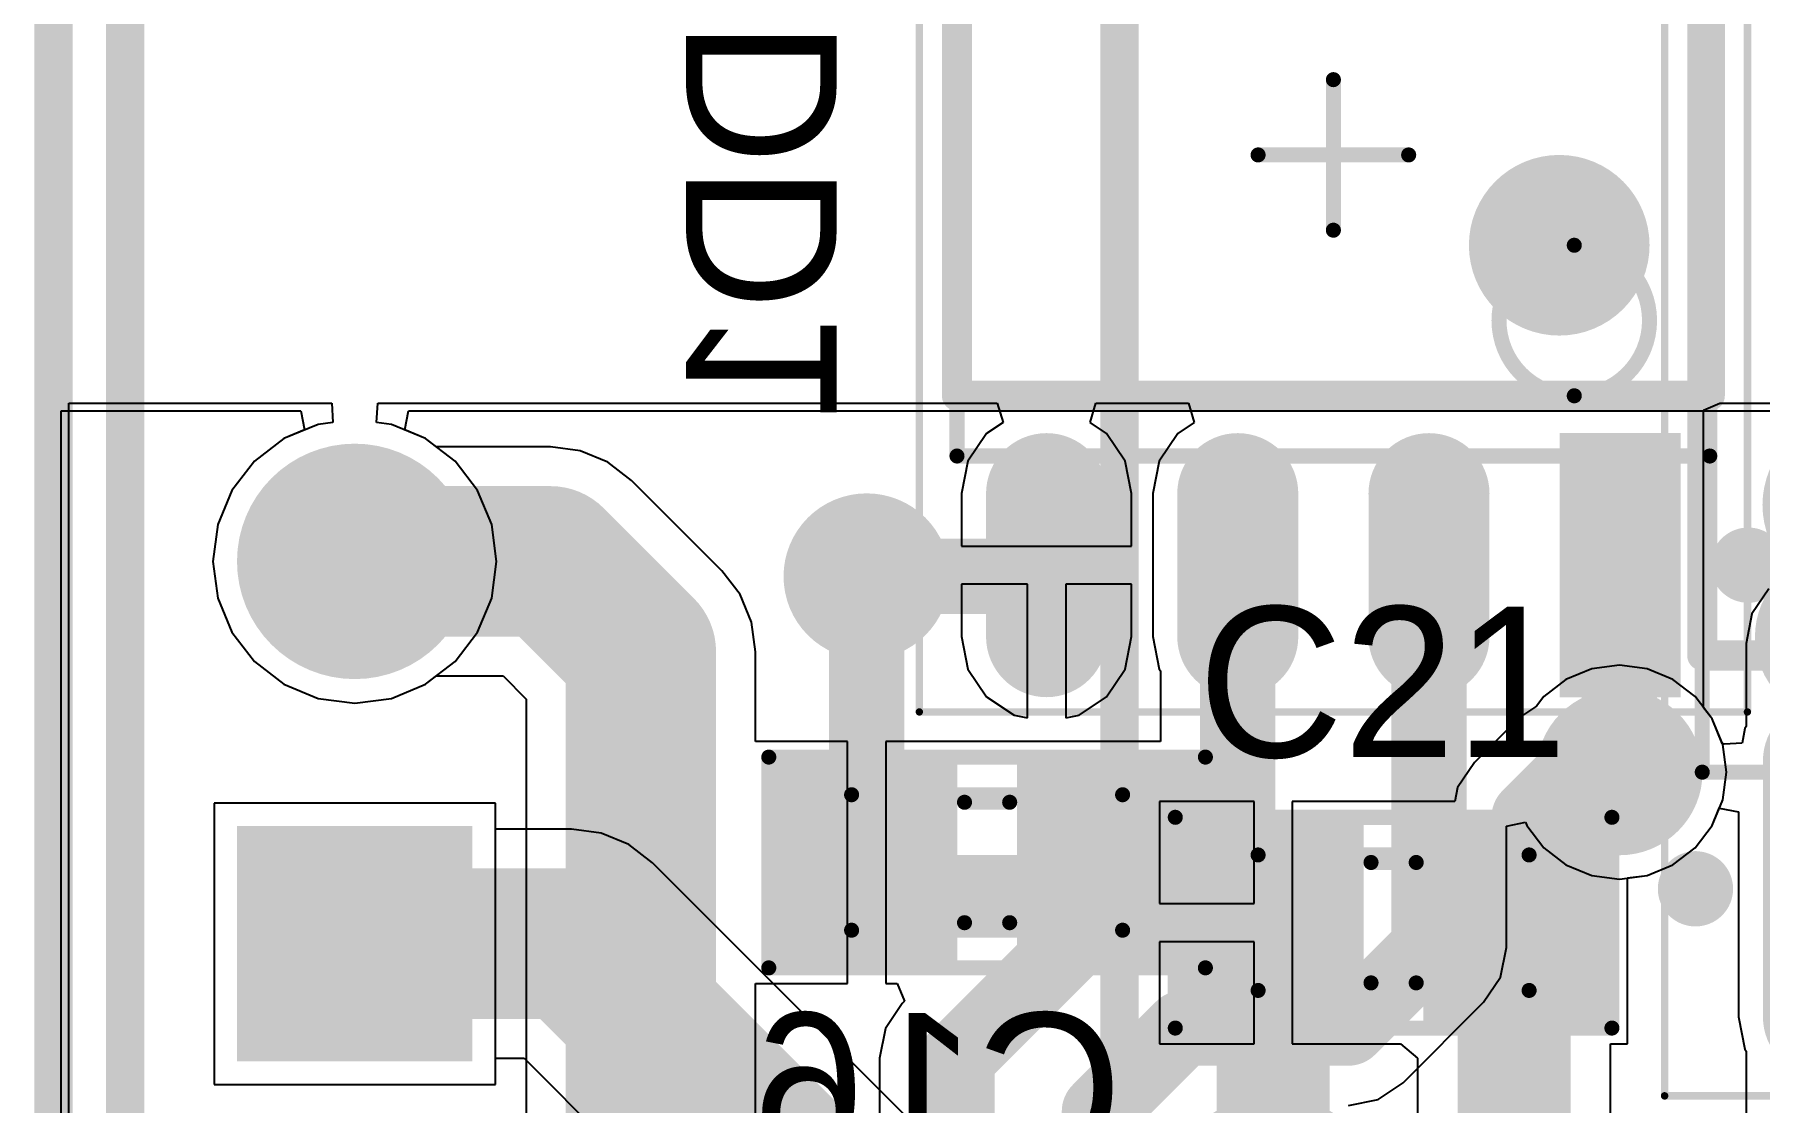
# Model space of a CAD drawing. Header units: millimetres. Extents: x 29.9 to 75.1, y 29.9 to 100.1.
# Drawn here: x 29.87 to 41.33, y 45.41 to 52.5 of the extents above; entities that cross this region are included whole.
import ezdxf

# ---------------------------------------------------------------- set-up
doc = ezdxf.new("R2010")
doc.units = ezdxf.units.MM
for name, color, linetype in [('BottomLayer', 5, 'Continuous'), ('BottomOverlay', 54, 'Continuous'), ('BottomPaste', 16, 'Continuous'), ('BottomSolder', 6, 'Continuous'), ('Mechanical1', 6, 'Continuous'), ('Mechanical13', 56, 'Continuous'), ('Mechanical15', 56, 'Continuous'), ('MultiLayer', 9, 'Continuous'), ('PadHoleLayer', 156, 'Continuous'), ('TopLayer', 1, 'Continuous'), ('TopOverlay', 2, 'Continuous'), ('TopPaste', 8, 'Continuous'), ('TopSolder', 216, 'Continuous'), ('ViaHoleLayer', 16, 'Continuous')]:
    doc.layers.add(name, color=color, linetype=linetype)

# ---------------------------------------------------------------- blocks, each defined once
blk = doc.blocks.new('ADI_RW_16_N_1162')
at = {"layer": 'Mechanical13', "const_width": 0.1}
for points in [[(-3.8, 5.25), (-3.8, -5.25)], [(-3.8, 5.25), (3.8, 5.25)], [(3.8, 5.25), (3.8, -5.25)], [(-3.8, -5.25), (3.8, -5.25)]]:
    blk.add_lwpolyline(points, dxfattribs=at)
at = {"layer": 'Mechanical13'}
for points, const_width in [([(-3.825, 5.25, 1), (-3.775, 5.25, 1)], 0.05), ([(-3.825, 5.25, 1), (-3.775, 5.25, 1)], 0.05), ([(3.775, 5.25, 1), (3.825, 5.25, 1)], 0.05), ([(3.775, 5.25, 1), (3.825, 5.25, 1)], 0.05), ([(-2.4, 4.35, 1), (-3.4, 4.35, 1)], 0.1), ([(-3.425, 4.35, 1), (-3.375, 4.35, 1)], 0.05), ([(-2.425, 4.35, 1), (-2.375, 4.35, 1)], 0.05), ([(-3.825, -5.25, 1), (-3.775, -5.25, 1)], 0.05), ([(-3.825, -5.25, 1), (-3.775, -5.25, 1)], 0.05), ([(3.775, -5.25, 1), (3.825, -5.25, 1)], 0.05), ([(3.775, -5.25, 1), (3.825, -5.25, 1)], 0.05)]:
    blk.add_lwpolyline(points, format="xyb", close=True, dxfattribs=dict(at, const_width=const_width))
at = {"layer": 'Mechanical15'}
for points, const_width in [([(-5.95, 5.5), (-5.95, -5.5)], 0.05), ([(-5.95, 5.5), (5.95, 5.5)], 0.05), ([(5.95, 5.5), (5.95, -5.5)], 0.05), ([(0, 0.5), (0, -0.5)], 0.1), ([(-0.5, 0), (0.5, 0)], 0.1), ([(-5.95, -5.5), (5.95, -5.5)], 0.05)]:
    blk.add_lwpolyline(points, dxfattribs=dict(at, const_width=const_width))
for points, const_width in [([(-5.963, 5.5, 1), (-5.938, 5.5, 1)], 0.025), ([(-5.963, 5.5, 1), (-5.938, 5.5, 1)], 0.025), ([(5.938, 5.5, 1), (5.963, 5.5, 1)], 0.025), ([(5.938, 5.5, 1), (5.963, 5.5, 1)], 0.025), ([(-0.025, 0.5, 1), (0.025, 0.5, 1)], 0.05), ([(-0.525, 0, 1), (-0.475, 0, 1)], 0.05), ([(0.475, 0, 1), (0.525, 0, 1)], 0.05), ([(-0.025, -0.5, 1), (0.025, -0.5, 1)], 0.05), ([(-5.963, -5.5, 1), (-5.938, -5.5, 1)], 0.025), ([(-5.963, -5.5, 1), (-5.938, -5.5, 1)], 0.025), ([(5.938, -5.5, 1), (5.963, -5.5, 1)], 0.025), ([(5.938, -5.5, 1), (5.963, -5.5, 1)], 0.025)]:
    blk.add_lwpolyline(points, format="xyb", close=True, dxfattribs=dict(at, const_width=const_width))
at = {"layer": 'TopLayer', "const_width": 0.6}
for points in [[(-5.425, 4.445), (-3.725, 4.445)], [(3.725, 4.445), (5.425, 4.445)], [(-5.425, 3.175), (-3.725, 3.175)], [(3.725, 3.175), (5.425, 3.175)], [(-5.425, 1.905), (-3.725, 1.905)], [(3.725, 1.905), (5.425, 1.905)], [(-5.425, 0.635), (-3.725, 0.635)], [(3.725, 0.635), (5.425, 0.635)], [(-5.425, -0.635), (-3.725, -0.635)], [(3.725, -0.635), (5.425, -0.635)], [(-5.425, -1.905), (-3.725, -1.905)], [(3.725, -1.905), (5.425, -1.905)], [(-5.425, -3.175), (-3.725, -3.175)], [(3.725, -3.175), (5.425, -3.175)], [(-5.425, -4.445), (-3.725, -4.445)], [(3.725, -4.445), (5.425, -4.445)]]:
    blk.add_lwpolyline(points, dxfattribs=at)
at = {"layer": 'TopLayer', "const_width": 0.3}
for points in [[(-5.575, 4.445, 1), (-5.275, 4.445, 1)], [(-3.875, 4.445, 1), (-3.575, 4.445, 1)], [(3.575, 4.445, 1), (3.875, 4.445, 1)], [(5.275, 4.445, 1), (5.575, 4.445, 1)], [(-5.575, 3.175, 1), (-5.275, 3.175, 1)], [(-3.875, 3.175, 1), (-3.575, 3.175, 1)], [(3.575, 3.175, 1), (3.875, 3.175, 1)], [(5.275, 3.175, 1), (5.575, 3.175, 1)], [(-5.575, 1.905, 1), (-5.275, 1.905, 1)], [(-3.875, 1.905, 1), (-3.575, 1.905, 1)], [(3.575, 1.905, 1), (3.875, 1.905, 1)], [(5.275, 1.905, 1), (5.575, 1.905, 1)], [(-5.575, 0.635, 1), (-5.275, 0.635, 1)], [(-3.875, 0.635, 1), (-3.575, 0.635, 1)], [(3.575, 0.635, 1), (3.875, 0.635, 1)], [(5.275, 0.635, 1), (5.575, 0.635, 1)], [(-5.575, -0.635, 1), (-5.275, -0.635, 1)], [(-3.875, -0.635, 1), (-3.575, -0.635, 1)], [(3.575, -0.635, 1), (3.875, -0.635, 1)], [(5.275, -0.635, 1), (5.575, -0.635, 1)], [(-5.575, -1.905, 1), (-5.275, -1.905, 1)], [(-3.875, -1.905, 1), (-3.575, -1.905, 1)], [(3.575, -1.905, 1), (3.875, -1.905, 1)], [(5.275, -1.905, 1), (5.575, -1.905, 1)], [(-5.575, -3.175, 1), (-5.275, -3.175, 1)], [(-3.875, -3.175, 1), (-3.575, -3.175, 1)], [(3.575, -3.175, 1), (3.875, -3.175, 1)], [(5.275, -3.175, 1), (5.575, -3.175, 1)], [(-5.575, -4.445, 1), (-5.275, -4.445, 1)], [(-3.875, -4.445, 1), (-3.575, -4.445, 1)], [(3.575, -4.445, 1), (3.875, -4.445, 1)], [(5.275, -4.445, 1), (5.575, -4.445, 1)]]:
    blk.add_lwpolyline(points, format="xyb", close=True, dxfattribs=at)
at = {"layer": 'TopOverlay'}
for points, const_width in [([(-4.45, 5.295, 1), (-4.7, 5.295, 1)], 0.25), ([(-4.762, 5.295, 1), (-4.638, 5.295, 1)], 0.125), ([(-4.512, 5.295, 1), (-4.387, 5.295, 1)], 0.125), ([(-3.075, 5.25, 1), (-2.975, 5.25, 1)], 0.1), ([(-3.075, 5.25, 1), (-2.975, 5.25, 1)], 0.1), ([(2.975, 5.25, 1), (3.075, 5.25, 1)], 0.1), ([(2.975, 5.25, 1), (3.075, 5.25, 1)], 0.1), ([(-1.725, 4.25, 1), (-2.325, 4.25, 1)], 0.6), ([(-2.475, 4.25, 1), (-2.175, 4.25, 1)], 0.3), ([(-1.875, 4.25, 1), (-1.575, 4.25, 1)], 0.3), ([(-3.075, -5.25, 1), (-2.975, -5.25, 1)], 0.1), ([(-3.075, -5.25, 1), (-2.975, -5.25, 1)], 0.1), ([(2.975, -5.25, 1), (3.075, -5.25, 1)], 0.1), ([(2.975, -5.25, 1), (3.075, -5.25, 1)], 0.1)]:
    blk.add_lwpolyline(points, format="xyb", close=True, dxfattribs=dict(at, const_width=const_width))
at = {"layer": 'TopOverlay', "const_width": 0.2}
for points in [[(-3.025, 5.25), (-3.025, -5.25)], [(-3.025, 5.25), (3.025, 5.25)], [(3.025, 5.25), (3.025, -5.25)], [(-3.025, -5.25), (3.025, -5.25)]]:
    blk.add_lwpolyline(points, dxfattribs=at)
at = {"layer": 'TopPaste', "const_width": 0.6}
for points in [[(-5.425, 4.445), (-3.725, 4.445)], [(3.725, 4.445), (5.425, 4.445)], [(-5.425, 3.175), (-3.725, 3.175)], [(3.725, 3.175), (5.425, 3.175)], [(-5.425, 1.905), (-3.725, 1.905)], [(3.725, 1.905), (5.425, 1.905)], [(-5.425, 0.635), (-3.725, 0.635)], [(3.725, 0.635), (5.425, 0.635)], [(-5.425, -0.635), (-3.725, -0.635)], [(3.725, -0.635), (5.425, -0.635)], [(-5.425, -1.905), (-3.725, -1.905)], [(3.725, -1.905), (5.425, -1.905)], [(-5.425, -3.175), (-3.725, -3.175)], [(3.725, -3.175), (5.425, -3.175)], [(-5.425, -4.445), (-3.725, -4.445)], [(3.725, -4.445), (5.425, -4.445)]]:
    blk.add_lwpolyline(points, dxfattribs=at)
at = {"layer": 'TopPaste', "const_width": 0.3}
for points in [[(-5.575, 4.445, 1), (-5.275, 4.445, 1)], [(-3.875, 4.445, 1), (-3.575, 4.445, 1)], [(3.575, 4.445, 1), (3.875, 4.445, 1)], [(5.275, 4.445, 1), (5.575, 4.445, 1)], [(-5.575, 3.175, 1), (-5.275, 3.175, 1)], [(-3.875, 3.175, 1), (-3.575, 3.175, 1)], [(3.575, 3.175, 1), (3.875, 3.175, 1)], [(5.275, 3.175, 1), (5.575, 3.175, 1)], [(-5.575, 1.905, 1), (-5.275, 1.905, 1)], [(-3.875, 1.905, 1), (-3.575, 1.905, 1)], [(3.575, 1.905, 1), (3.875, 1.905, 1)], [(5.275, 1.905, 1), (5.575, 1.905, 1)], [(-5.575, 0.635, 1), (-5.275, 0.635, 1)], [(-3.875, 0.635, 1), (-3.575, 0.635, 1)], [(3.575, 0.635, 1), (3.875, 0.635, 1)], [(5.275, 0.635, 1), (5.575, 0.635, 1)], [(-5.575, -0.635, 1), (-5.275, -0.635, 1)], [(-3.875, -0.635, 1), (-3.575, -0.635, 1)], [(3.575, -0.635, 1), (3.875, -0.635, 1)], [(5.275, -0.635, 1), (5.575, -0.635, 1)], [(-5.575, -1.905, 1), (-5.275, -1.905, 1)], [(-3.875, -1.905, 1), (-3.575, -1.905, 1)], [(3.575, -1.905, 1), (3.875, -1.905, 1)], [(5.275, -1.905, 1), (5.575, -1.905, 1)], [(-5.575, -3.175, 1), (-5.275, -3.175, 1)], [(-3.875, -3.175, 1), (-3.575, -3.175, 1)], [(3.575, -3.175, 1), (3.875, -3.175, 1)], [(5.275, -3.175, 1), (5.575, -3.175, 1)], [(-5.575, -4.445, 1), (-5.275, -4.445, 1)], [(-3.875, -4.445, 1), (-3.575, -4.445, 1)], [(3.575, -4.445, 1), (3.875, -4.445, 1)], [(5.275, -4.445, 1), (5.575, -4.445, 1)]]:
    blk.add_lwpolyline(points, format="xyb", close=True, dxfattribs=at)
at = {"layer": 'TopSolder', "const_width": 0.803}
for points in [[(-5.425, 4.445), (-3.725, 4.445)], [(3.725, 4.445), (5.425, 4.445)], [(-5.425, 3.175), (-3.725, 3.175)], [(3.725, 3.175), (5.425, 3.175)], [(-5.425, 1.905), (-3.725, 1.905)], [(3.725, 1.905), (5.425, 1.905)], [(-5.425, 0.635), (-3.725, 0.635)], [(3.725, 0.635), (5.425, 0.635)], [(-5.425, -0.635), (-3.725, -0.635)], [(3.725, -0.635), (5.425, -0.635)], [(-5.425, -1.905), (-3.725, -1.905)], [(3.725, -1.905), (5.425, -1.905)], [(-5.425, -3.175), (-3.725, -3.175)], [(3.725, -3.175), (5.425, -3.175)], [(-5.425, -4.445), (-3.725, -4.445)], [(3.725, -4.445), (5.425, -4.445)]]:
    blk.add_lwpolyline(points, dxfattribs=at)
at = {"layer": 'TopSolder', "const_width": 0.402}
for points in [[(-5.626, 4.445, 1), (-5.224, 4.445, 1)], [(-3.926, 4.445, 1), (-3.524, 4.445, 1)], [(3.524, 4.445, 1), (3.926, 4.445, 1)], [(5.224, 4.445, 1), (5.626, 4.445, 1)], [(-5.626, 3.175, 1), (-5.224, 3.175, 1)], [(-3.926, 3.175, 1), (-3.524, 3.175, 1)], [(3.524, 3.175, 1), (3.926, 3.175, 1)], [(5.224, 3.175, 1), (5.626, 3.175, 1)], [(-5.626, 1.905, 1), (-5.224, 1.905, 1)], [(-3.926, 1.905, 1), (-3.524, 1.905, 1)], [(3.524, 1.905, 1), (3.926, 1.905, 1)], [(5.224, 1.905, 1), (5.626, 1.905, 1)], [(-5.626, 0.635, 1), (-5.224, 0.635, 1)], [(-3.926, 0.635, 1), (-3.524, 0.635, 1)], [(3.524, 0.635, 1), (3.926, 0.635, 1)], [(5.224, 0.635, 1), (5.626, 0.635, 1)], [(-5.626, -0.635, 1), (-5.224, -0.635, 1)], [(-3.926, -0.635, 1), (-3.524, -0.635, 1)], [(3.524, -0.635, 1), (3.926, -0.635, 1)], [(5.224, -0.635, 1), (5.626, -0.635, 1)], [(-5.626, -1.905, 1), (-5.224, -1.905, 1)], [(-3.926, -1.905, 1), (-3.524, -1.905, 1)], [(3.524, -1.905, 1), (3.926, -1.905, 1)], [(5.224, -1.905, 1), (5.626, -1.905, 1)], [(-5.626, -3.175, 1), (-5.224, -3.175, 1)], [(-3.926, -3.175, 1), (-3.524, -3.175, 1)], [(3.524, -3.175, 1), (3.926, -3.175, 1)], [(5.224, -3.175, 1), (5.626, -3.175, 1)], [(-5.626, -4.445, 1), (-5.224, -4.445, 1)], [(-3.926, -4.445, 1), (-3.524, -4.445, 1)], [(3.524, -4.445, 1), (3.926, -4.445, 1)], [(5.224, -4.445, 1), (5.626, -4.445, 1)]]:
    blk.add_lwpolyline(points, format="xyb", close=True, dxfattribs=at)
blk = doc.blocks.new('SOIC_8_B_1163')
at = {"layer": 'BottomLayer', "const_width": 0.6}
for points in [[(-2.25, 1.905), (-3.2, 1.905)], [(3.2, 1.905), (2.25, 1.905)], [(-2.25, 0.635), (-3.2, 0.635)], [(3.2, 0.635), (2.25, 0.635)], [(-2.25, -0.635), (-3.2, -0.635)], [(3.2, -0.635), (2.25, -0.635)], [(3.2, -1.905), (2.25, -1.905)]]:
    blk.add_lwpolyline(points, dxfattribs=at)
at = {"layer": 'BottomLayer', "const_width": 0.3}
for points in [[(-3.35, 1.905, 1), (-3.05, 1.905, 1)], [(-2.4, 1.905, 1), (-2.1, 1.905, 1)], [(2.1, 1.905, 1), (2.4, 1.905, 1)], [(3.05, 1.905, 1), (3.35, 1.905, 1)], [(-3.35, 0.635, 1), (-3.05, 0.635, 1)], [(-2.4, 0.635, 1), (-2.1, 0.635, 1)], [(2.1, 0.635, 1), (2.4, 0.635, 1)], [(3.05, 0.635, 1), (3.35, 0.635, 1)], [(-3.35, -0.635, 1), (-3.05, -0.635, 1)], [(-2.4, -0.635, 1), (-2.1, -0.635, 1)], [(2.1, -0.635, 1), (2.4, -0.635, 1)], [(3.05, -0.635, 1), (3.35, -0.635, 1)], [(2.1, -1.905, 1), (2.4, -1.905, 1)], [(3.05, -1.905, 1), (3.35, -1.905, 1)]]:
    blk.add_lwpolyline(points, format="xyb", close=True, dxfattribs=at)
at = {"layer": 'BottomLayer'}
blk.add_solid([(-3.5, -1.605), (-3.5, -2.205), (-1.95, -1.605), (-1.95, -2.205)], dxfattribs=at)
at = {"layer": 'BottomOverlay', "const_width": 0.2}
for points in [[(-1.6, 2.5), (-1.6, -2.5)], [(-1.6, 2.5), (1.6, 2.5)], [(1.6, 2.5), (1.6, -2.5)], [(-1.6, -2.5), (1.6, -2.5)]]:
    blk.add_lwpolyline(points, dxfattribs=at)
at = {"layer": 'BottomOverlay'}
for points, const_width in [([(-1.65, 2.5, 1), (-1.55, 2.5, 1)], 0.1), ([(-1.65, 2.5, 1), (-1.55, 2.5, 1)], 0.1), ([(1.55, 2.5, 1), (1.65, 2.5, 1)], 0.1), ([(1.55, 2.5, 1), (1.65, 2.5, 1)], 0.1), ([(-0.3, -1.5, 1), (-0.9, -1.5, 1)], 0.6), ([(-1.05, -1.5, 1), (-0.75, -1.5, 1)], 0.3), ([(-0.45, -1.5, 1), (-0.15, -1.5, 1)], 0.3), ([(-1.65, -2.5, 1), (-1.55, -2.5, 1)], 0.1), ([(-1.65, -2.5, 1), (-1.55, -2.5, 1)], 0.1), ([(1.55, -2.5, 1), (1.65, -2.5, 1)], 0.1), ([(1.55, -2.5, 1), (1.65, -2.5, 1)], 0.1), ([(-2.6, -2.755, 1), (-2.85, -2.755, 1)], 0.25), ([(-2.913, -2.755, 1), (-2.788, -2.755, 1)], 0.125), ([(-2.662, -2.755, 1), (-2.538, -2.755, 1)], 0.125)]:
    blk.add_lwpolyline(points, format="xyb", close=True, dxfattribs=dict(at, const_width=const_width))
at = {"layer": 'BottomPaste', "const_width": 0.6}
for points in [[(-2.25, 1.905), (-3.2, 1.905)], [(3.2, 1.905), (2.25, 1.905)], [(-2.25, 0.635), (-3.2, 0.635)], [(3.2, 0.635), (2.25, 0.635)], [(-2.25, -0.635), (-3.2, -0.635)], [(3.2, -0.635), (2.25, -0.635)], [(3.2, -1.905), (2.25, -1.905)]]:
    blk.add_lwpolyline(points, dxfattribs=at)
at = {"layer": 'BottomPaste', "const_width": 0.3}
for points in [[(-3.35, 1.905, 1), (-3.05, 1.905, 1)], [(-2.4, 1.905, 1), (-2.1, 1.905, 1)], [(2.1, 1.905, 1), (2.4, 1.905, 1)], [(3.05, 1.905, 1), (3.35, 1.905, 1)], [(-3.35, 0.635, 1), (-3.05, 0.635, 1)], [(-2.4, 0.635, 1), (-2.1, 0.635, 1)], [(2.1, 0.635, 1), (2.4, 0.635, 1)], [(3.05, 0.635, 1), (3.35, 0.635, 1)], [(-3.35, -0.635, 1), (-3.05, -0.635, 1)], [(-2.4, -0.635, 1), (-2.1, -0.635, 1)], [(2.1, -0.635, 1), (2.4, -0.635, 1)], [(3.05, -0.635, 1), (3.35, -0.635, 1)], [(2.1, -1.905, 1), (2.4, -1.905, 1)], [(3.05, -1.905, 1), (3.35, -1.905, 1)]]:
    blk.add_lwpolyline(points, format="xyb", close=True, dxfattribs=at)
at = {"layer": 'BottomPaste'}
blk.add_solid([(-3.5, -1.605), (-3.5, -2.205), (-1.95, -1.605), (-1.95, -2.205)], dxfattribs=at)
at = {"layer": 'BottomSolder', "const_width": 0.803}
for points in [[(-2.25, 1.905), (-3.2, 1.905)], [(3.2, 1.905), (2.25, 1.905)], [(-2.25, 0.635), (-3.2, 0.635)], [(3.2, 0.635), (2.25, 0.635)], [(-2.25, -0.635), (-3.2, -0.635)], [(3.2, -0.635), (2.25, -0.635)], [(3.2, -1.905), (2.25, -1.905)]]:
    blk.add_lwpolyline(points, dxfattribs=at)
at = {"layer": 'BottomSolder', "const_width": 0.402}
for points in [[(-3.401, 1.905, 1), (-2.999, 1.905, 1)], [(-2.451, 1.905, 1), (-2.049, 1.905, 1)], [(2.049, 1.905, 1), (2.451, 1.905, 1)], [(2.999, 1.905, 1), (3.401, 1.905, 1)], [(-3.401, 0.635, 1), (-2.999, 0.635, 1)], [(-2.451, 0.635, 1), (-2.049, 0.635, 1)], [(2.049, 0.635, 1), (2.451, 0.635, 1)], [(2.999, 0.635, 1), (3.401, 0.635, 1)], [(-3.401, -0.635, 1), (-2.999, -0.635, 1)], [(-2.451, -0.635, 1), (-2.049, -0.635, 1)], [(2.049, -0.635, 1), (2.451, -0.635, 1)], [(2.999, -0.635, 1), (3.401, -0.635, 1)], [(2.049, -1.905, 1), (2.451, -1.905, 1)], [(2.999, -1.905, 1), (3.401, -1.905, 1)]]:
    blk.add_lwpolyline(points, format="xyb", close=True, dxfattribs=at)
at = {"layer": 'BottomSolder'}
blk.add_solid([(-3.602, -1.503), (-3.602, -2.307), (-1.848, -1.503), (-1.848, -2.307)], dxfattribs=at)
at = {"layer": 'Mechanical13', "const_width": 0.1}
for points in [[(-2, 2.5), (-2, -2.5)], [(-2, 2.5), (2, 2.5)], [(2, 2.5), (2, -2.5)], [(-2, -2.5), (2, -2.5)]]:
    blk.add_lwpolyline(points, dxfattribs=at)
at = {"layer": 'Mechanical13'}
for points, const_width in [([(-2.025, 2.5, 1), (-1.975, 2.5, 1)], 0.05), ([(-2.025, 2.5, 1), (-1.975, 2.5, 1)], 0.05), ([(1.975, 2.5, 1), (2.025, 2.5, 1)], 0.05), ([(1.975, 2.5, 1), (2.025, 2.5, 1)], 0.05), ([(-0.6, -1.6, 1), (-1.6, -1.6, 1)], 0.1), ([(-1.625, -1.6, 1), (-1.575, -1.6, 1)], 0.05), ([(-0.625, -1.6, 1), (-0.575, -1.6, 1)], 0.05), ([(-2.025, -2.5, 1), (-1.975, -2.5, 1)], 0.05), ([(-2.025, -2.5, 1), (-1.975, -2.5, 1)], 0.05), ([(1.975, -2.5, 1), (2.025, -2.5, 1)], 0.05), ([(1.975, -2.5, 1), (2.025, -2.5, 1)], 0.05)]:
    blk.add_lwpolyline(points, format="xyb", close=True, dxfattribs=dict(at, const_width=const_width))
at = {"layer": 'Mechanical15'}
for points, const_width in [([(-3.7, 2.75), (-3.7, -2.75)], 0.05), ([(-3.7, 2.75), (3.7, 2.75)], 0.05), ([(3.7, 2.75), (3.7, -2.75)], 0.05), ([(0, 0.5), (0, -0.5)], 0.1), ([(-0.5, 0), (0.5, 0)], 0.1), ([(-3.7, -2.75), (3.7, -2.75)], 0.05)]:
    blk.add_lwpolyline(points, dxfattribs=dict(at, const_width=const_width))
for points, const_width in [([(-3.712, 2.75, 1), (-3.688, 2.75, 1)], 0.025), ([(-3.712, 2.75, 1), (-3.688, 2.75, 1)], 0.025), ([(3.688, 2.75, 1), (3.712, 2.75, 1)], 0.025), ([(3.688, 2.75, 1), (3.712, 2.75, 1)], 0.025), ([(-0.025, 0.5, 1), (0.025, 0.5, 1)], 0.05), ([(-0.525, 0, 1), (-0.475, 0, 1)], 0.05), ([(0.475, 0, 1), (0.525, 0, 1)], 0.05), ([(-0.025, -0.5, 1), (0.025, -0.5, 1)], 0.05), ([(-3.712, -2.75, 1), (-3.688, -2.75, 1)], 0.025), ([(-3.712, -2.75, 1), (-3.688, -2.75, 1)], 0.025), ([(3.688, -2.75, 1), (3.712, -2.75, 1)], 0.025), ([(3.688, -2.75, 1), (3.712, -2.75, 1)], 0.025)]:
    blk.add_lwpolyline(points, format="xyb", close=True, dxfattribs=dict(at, const_width=const_width))
blk = doc.blocks.new('SIP7_1165')
at = {"layer": 'BottomLayer', "const_width": 0.68}
blk.add_lwpolyline([(2.2, 0, 1), (2.88, 0, 1)], format="xyb", close=True, dxfattribs=at)
at = {"layer": 'BottomLayer'}
blk.add_solid([(-0.68, -0.68), (0.68, -0.68), (-0.68, 0.68), (0.68, 0.68)], dxfattribs=at)
at = {"layer": 'BottomSolder', "const_width": 0.782}
blk.add_lwpolyline([(2.149, 0, 1), (2.931, 0, 1)], format="xyb", close=True, dxfattribs=at)
at = {"layer": 'BottomSolder'}
blk.add_solid([(-0.782, -0.782), (0.782, -0.782), (-0.782, 0.782), (0.782, 0.782)], dxfattribs=at)
at = {"layer": 'MultiLayer', "const_width": 0.68}
blk.add_lwpolyline([(2.2, 0, 1), (2.88, 0, 1)], format="xyb", close=True, dxfattribs=at)
at = {"layer": 'MultiLayer'}
blk.add_solid([(-0.68, -0.68), (0.68, -0.68), (-0.68, 0.68), (0.68, 0.68)], dxfattribs=at)
at = {"layer": 'PadHoleLayer', "const_width": 0.4}
for points in [[(-0.2, 0, 1), (0.2, 0, 1)], [(2.34, 0, 1), (2.74, 0, 1)]]:
    blk.add_lwpolyline(points, format="xyb", close=True, dxfattribs=at)
at = {"layer": 'TopLayer', "const_width": 0.68}
blk.add_lwpolyline([(2.2, 0, 1), (2.88, 0, 1)], format="xyb", close=True, dxfattribs=at)
at = {"layer": 'TopLayer'}
blk.add_solid([(-0.68, -0.68), (0.68, -0.68), (-0.68, 0.68), (0.68, 0.68)], dxfattribs=at)
at = {"layer": 'TopOverlay', "const_width": 0.254}
for points in [[(-2.54, 1.524), (17.526, 1.524)], [(-2.54, -5.08), (16.002, -5.08)]]:
    blk.add_lwpolyline(points, dxfattribs=at)
at = {"layer": 'TopSolder', "const_width": 0.782}
blk.add_lwpolyline([(2.149, 0, 1), (2.931, 0, 1)], format="xyb", close=True, dxfattribs=at)
at = {"layer": 'TopSolder'}
blk.add_solid([(-0.782, -0.782), (0.782, -0.782), (-0.782, 0.782), (0.782, 0.782)], dxfattribs=at)
blk = doc.blocks.new('SMD_C_0603_1194')
at = {"layer": 'Mechanical13', "const_width": 0.1}
for points in [[(-0.9, 0.45), (0.9, 0.45)], [(-0.9, -0.45), (-0.9, 0.45)], [(0.9, -0.45), (0.9, 0.45)], [(-0.9, -0.45), (0.9, -0.45)]]:
    blk.add_lwpolyline(points, dxfattribs=at)
at = {"layer": 'Mechanical13', "const_width": 0.05}
for points in [[(-0.925, 0.45, 1), (-0.875, 0.45, 1)], [(-0.925, 0.45, 1), (-0.875, 0.45, 1)], [(0.875, 0.45, 1), (0.925, 0.45, 1)], [(0.875, 0.45, 1), (0.925, 0.45, 1)], [(-0.925, -0.45, 1), (-0.875, -0.45, 1)], [(-0.925, -0.45, 1), (-0.875, -0.45, 1)], [(0.875, -0.45, 1), (0.925, -0.45, 1)], [(0.875, -0.45, 1), (0.925, -0.45, 1)]]:
    blk.add_lwpolyline(points, format="xyb", close=True, dxfattribs=at)
at = {"layer": 'Mechanical15', "const_width": 0.05}
for points in [[(-1.475, 0.7), (1.45, 0.7)], [(-1.475, -0.7), (-1.475, 0.7)], [(1.45, -0.7), (1.45, 0.7)], [(-1.475, -0.7), (1.45, -0.7)]]:
    blk.add_lwpolyline(points, dxfattribs=at)
at = {"layer": 'Mechanical15', "const_width": 0.025}
for points in [[(-1.488, 0.7, 1), (-1.463, 0.7, 1)], [(-1.488, 0.7, 1), (-1.463, 0.7, 1)], [(1.438, 0.7, 1), (1.462, 0.7, 1)], [(1.438, 0.7, 1), (1.462, 0.7, 1)], [(-1.488, -0.7, 1), (-1.463, -0.7, 1)], [(-1.488, -0.7, 1), (-1.463, -0.7, 1)], [(1.438, -0.7, 1), (1.462, -0.7, 1)], [(1.438, -0.7, 1), (1.462, -0.7, 1)]]:
    blk.add_lwpolyline(points, format="xyb", close=True, dxfattribs=at)
at = {"layer": 'TopLayer'}
for points in [[(-0.3, -0.55), (-0.3, 0.55), (-1.3, -0.55), (-1.3, 0.55)], [(1.3, -0.55), (1.3, 0.55), (0.3, -0.55), (0.3, 0.55)]]:
    blk.add_solid(points, dxfattribs=at)
at = {"layer": 'TopOverlay', "const_width": 0.1}
for points in [[(-1.45, 0.7), (1.45, 0.7)], [(-1.45, -0.7), (-1.45, 0.7)], [(1.45, -0.7), (1.45, 0.7)], [(-0.15, 0.4), (0.15, 0.4)], [(-0.15, -0.4), (0.15, -0.4)], [(-1.45, -0.7), (1.45, -0.7)]]:
    blk.add_lwpolyline(points, dxfattribs=at)
at = {"layer": 'TopOverlay', "const_width": 0.05}
for points in [[(-1.475, 0.7, 1), (-1.425, 0.7, 1)], [(-1.475, 0.7, 1), (-1.425, 0.7, 1)], [(1.425, 0.7, 1), (1.475, 0.7, 1)], [(1.425, 0.7, 1), (1.475, 0.7, 1)], [(-0.175, 0.4, 1), (-0.125, 0.4, 1)], [(0.125, 0.4, 1), (0.175, 0.4, 1)], [(-0.175, -0.4, 1), (-0.125, -0.4, 1)], [(0.125, -0.4, 1), (0.175, -0.4, 1)], [(-1.475, -0.7, 1), (-1.425, -0.7, 1)], [(-1.475, -0.7, 1), (-1.425, -0.7, 1)], [(1.425, -0.7, 1), (1.475, -0.7, 1)], [(1.425, -0.7, 1), (1.475, -0.7, 1)]]:
    blk.add_lwpolyline(points, format="xyb", close=True, dxfattribs=at)
at = {"layer": 'TopPaste'}
for points in [[(-0.3, -0.55), (-0.3, 0.55), (-1.3, -0.55), (-1.3, 0.55)], [(1.3, -0.55), (1.3, 0.55), (0.3, -0.55), (0.3, 0.55)]]:
    blk.add_solid(points, dxfattribs=at)
at = {"layer": 'TopSolder'}
for points in [[(-0.198, -0.652), (-0.198, 0.652), (-1.402, -0.652), (-1.402, 0.652)], [(1.402, -0.652), (1.402, 0.652), (0.198, -0.652), (0.198, 0.652)]]:
    blk.add_solid(points, dxfattribs=at)
blk = doc.blocks.new('SMD_C_0603_B_1199')
at = {"layer": 'BottomLayer'}
for points in [[(-1.3, 0.55), (-1.3, -0.55), (-0.3, 0.55), (-0.3, -0.55)], [(0.3, 0.55), (0.3, -0.55), (1.3, 0.55), (1.3, -0.55)]]:
    blk.add_solid(points, dxfattribs=at)
at = {"layer": 'BottomOverlay', "const_width": 0.1}
for points in [[(-1.45, 0.7), (1.45, 0.7)], [(-1.45, -0.7), (-1.45, 0.7)], [(1.45, -0.7), (1.45, 0.7)], [(-0.15, 0.4), (0.15, 0.4)], [(-0.15, -0.4), (0.15, -0.4)], [(-1.45, -0.7), (1.45, -0.7)]]:
    blk.add_lwpolyline(points, dxfattribs=at)
at = {"layer": 'BottomOverlay', "const_width": 0.05}
for points in [[(-1.475, 0.7, 1), (-1.425, 0.7, 1)], [(-1.475, 0.7, 1), (-1.425, 0.7, 1)], [(1.425, 0.7, 1), (1.475, 0.7, 1)], [(1.425, 0.7, 1), (1.475, 0.7, 1)], [(-0.175, 0.4, 1), (-0.125, 0.4, 1)], [(0.125, 0.4, 1), (0.175, 0.4, 1)], [(-0.175, -0.4, 1), (-0.125, -0.4, 1)], [(0.125, -0.4, 1), (0.175, -0.4, 1)], [(-1.475, -0.7, 1), (-1.425, -0.7, 1)], [(-1.475, -0.7, 1), (-1.425, -0.7, 1)], [(1.425, -0.7, 1), (1.475, -0.7, 1)], [(1.425, -0.7, 1), (1.475, -0.7, 1)]]:
    blk.add_lwpolyline(points, format="xyb", close=True, dxfattribs=at)
at = {"layer": 'BottomPaste'}
for points in [[(-1.3, 0.55), (-1.3, -0.55), (-0.3, 0.55), (-0.3, -0.55)], [(0.3, 0.55), (0.3, -0.55), (1.3, 0.55), (1.3, -0.55)]]:
    blk.add_solid(points, dxfattribs=at)
at = {"layer": 'BottomSolder'}
for points in [[(-1.402, 0.652), (-1.402, -0.652), (-0.198, 0.652), (-0.198, -0.652)], [(0.198, 0.652), (0.198, -0.652), (1.402, 0.652), (1.402, -0.652)]]:
    blk.add_solid(points, dxfattribs=at)
at = {"layer": 'Mechanical13', "const_width": 0.1}
for points in [[(-0.9, 0.45), (0.9, 0.45)], [(-0.9, -0.45), (-0.9, 0.45)], [(0.9, -0.45), (0.9, 0.45)], [(-0.9, -0.45), (0.9, -0.45)]]:
    blk.add_lwpolyline(points, dxfattribs=at)
at = {"layer": 'Mechanical13', "const_width": 0.05}
for points in [[(-0.925, 0.45, 1), (-0.875, 0.45, 1)], [(-0.925, 0.45, 1), (-0.875, 0.45, 1)], [(0.875, 0.45, 1), (0.925, 0.45, 1)], [(0.875, 0.45, 1), (0.925, 0.45, 1)], [(-0.925, -0.45, 1), (-0.875, -0.45, 1)], [(-0.925, -0.45, 1), (-0.875, -0.45, 1)], [(0.875, -0.45, 1), (0.925, -0.45, 1)], [(0.875, -0.45, 1), (0.925, -0.45, 1)]]:
    blk.add_lwpolyline(points, format="xyb", close=True, dxfattribs=at)
at = {"layer": 'Mechanical15', "const_width": 0.05}
for points in [[(-1.475, 0.7), (1.45, 0.7)], [(-1.475, -0.7), (-1.475, 0.7)], [(1.45, -0.7), (1.45, 0.7)], [(-1.475, -0.7), (1.45, -0.7)]]:
    blk.add_lwpolyline(points, dxfattribs=at)
at = {"layer": 'Mechanical15', "const_width": 0.025}
for points in [[(-1.488, 0.7, 1), (-1.463, 0.7, 1)], [(-1.488, 0.7, 1), (-1.463, 0.7, 1)], [(1.438, 0.7, 1), (1.462, 0.7, 1)], [(1.438, 0.7, 1), (1.462, 0.7, 1)], [(-1.488, -0.7, 1), (-1.463, -0.7, 1)], [(-1.488, -0.7, 1), (-1.463, -0.7, 1)], [(1.438, -0.7, 1), (1.462, -0.7, 1)], [(1.438, -0.7, 1), (1.462, -0.7, 1)]]:
    blk.add_lwpolyline(points, format="xyb", close=True, dxfattribs=at)

msp = doc.modelspace()

# ---------------------------------------------------------------- linework, layer by layer
at = {"layer": 'BottomLayer'}
for p, q in [((30.1, 29.95), (30.1, 50.05)), ((30.1, 50.05), (31.847, 50.05)), ((31.847, 50.05), (31.855, 49.923)), ((32.145, 49.923), (32.153, 50.05)), ((32.153, 50.05), (36.267, 50.05)), ((36.267, 50.05), (36.306, 49.923)), ((36.884, 49.923), (36.923, 50.05)), ((36.923, 50.05), (37.537, 50.05)), ((37.537, 50.05), (37.576, 49.923)), ((40.959, 50.004), (41.067, 50.05)), ((40.959, 49.923), (40.959, 50.004)), ((41.067, 50.05), (57.4, 50.05)), ((31.756, 49.91), (31.529, 49.816)), ((31.855, 49.923), (31.756, 49.91)), ((32.244, 49.91), (32.145, 49.923)), ((32.471, 49.816), (32.244, 49.91)), ((36.196, 49.849), (36.073, 49.666)), ((36.306, 49.923), (36.196, 49.849)), ((36.994, 49.849), (36.884, 49.923)), ((37.117, 49.666), (36.994, 49.849)), ((37.466, 49.849), (37.343, 49.666)), ((37.576, 49.923), (37.466, 49.849)), ((40.959, 48.028), (40.959, 49.923)), ((31.529, 49.816), (31.334, 49.666)), ((32.543, 49.761), (32.471, 49.816)), ((33.3, 49.761), (32.543, 49.761)), ((33.497, 49.735), (33.3, 49.761)), ((33.68, 49.659), (33.497, 49.735)), ((31.334, 49.666), (31.184, 49.471)), ((33.838, 49.538), (33.68, 49.659)), ((36.073, 49.666), (36.03, 49.45)), ((37.16, 49.45), (37.117, 49.666)), ((37.343, 49.666), (37.3, 49.45)), ((34.438, 48.938), (33.838, 49.538)), ((31.184, 49.471), (31.09, 49.244)), ((36.03, 49.45), (36.03, 49.102)), ((37.16, 49.102), (37.16, 49.45)), ((37.3, 49.45), (37.3, 48.5)), ((31.09, 49.244), (31.058, 49)), ((36.03, 49.102), (37.16, 49.102)), ((31.058, 49), (31.09, 48.756)), ((34.559, 48.78), (34.438, 48.938)), ((36.468, 48.848), (36.03, 48.848)), ((36.03, 48.848), (36.03, 48.5)), ((36.468, 47.96), (36.468, 48.848)), ((37.16, 48.848), (36.722, 48.848)), ((36.722, 48.848), (36.722, 47.96)), ((37.16, 48.5), (37.16, 48.848)), ((31.09, 48.756), (31.184, 48.529)), ((34.635, 48.597), (34.559, 48.78)), ((34.661, 48.4), (34.635, 48.597)), ((31.184, 48.529), (31.334, 48.334)), ((36.03, 48.5), (36.073, 48.284)), ((37.117, 48.284), (37.16, 48.5)), ((37.3, 48.5), (37.343, 48.284)), ((34.661, 47.804), (34.661, 48.4)), ((31.334, 48.334), (31.529, 48.184)), ((32.471, 48.184), (32.543, 48.239)), ((32.543, 48.239), (32.985, 48.239)), ((32.985, 48.239), (33.139, 48.085)), ((36.073, 48.284), (36.196, 48.101)), ((36.994, 48.101), (37.117, 48.284)), ((37.343, 48.284), (37.351, 48.272)), ((37.351, 48.272), (37.351, 47.804)), ((31.529, 48.184), (31.756, 48.09)), ((32.244, 48.09), (32.471, 48.184)), ((31.756, 48.09), (32, 48.058)), ((32, 48.058), (32.244, 48.09)), ((33.139, 48.085), (33.139, 45.015)), ((36.196, 48.101), (36.379, 47.978)), ((36.811, 47.978), (36.994, 48.101)), ((41.015, 47.955), (40.959, 48.028)), ((36.379, 47.978), (36.468, 47.96)), ((36.722, 47.96), (36.811, 47.978)), ((41.086, 47.784), (41.015, 47.955)), ((35.273, 47.804), (34.661, 47.804)), ((35.273, 47), (35.273, 47.804)), ((36.154, 47.804), (35.527, 47.804)), ((35.527, 47.804), (35.527, 47)), ((36.246, 47.804), (36.154, 47.804)), ((36.154, 47.804), (36.154, 47.804)), ((36.281, 47.804), (36.246, 47.804)), ((36.246, 47.804), (36.246, 47.804)), ((37.351, 47.804), (36.281, 47.804)), ((41.11, 47.6), (41.086, 47.784)), ((41.086, 47.416), (41.11, 47.6)), ((32.934, 47.394), (31.066, 47.394)), ((31.066, 47.394), (31.066, 45.526)), ((32.934, 45.526), (32.934, 47.394)), ((41.015, 47.245), (41.086, 47.416)), ((39.649, 47.242), (39.776, 47.267)), ((39.649, 46.435), (39.649, 47.242)), ((39.776, 47.267), (39.785, 47.245)), ((39.785, 47.245), (39.898, 47.098)), ((40.902, 47.098), (41.015, 47.245)), ((39.898, 47.098), (40.045, 46.985)), ((40.755, 46.985), (40.902, 47.098)), ((35.273, 46.196), (35.273, 47)), ((35.527, 47), (35.527, 46.196)), ((40.045, 46.985), (40.216, 46.914)), ((40.584, 46.914), (40.755, 46.985)), ((40.216, 46.914), (40.4, 46.89)), ((40.4, 46.89), (40.584, 46.914)), ((39.61, 46.238), (39.649, 46.435)), ((34.661, 44.7), (34.661, 46.196)), ((34.661, 46.196), (35.273, 46.196)), ((35.527, 46.196), (35.603, 46.196)), ((35.603, 46.196), (35.652, 46.079)), ((39.498, 46.072), (39.61, 46.238)), ((35.637, 46.063), (35.525, 45.897)), ((35.652, 46.079), (35.637, 46.063)), ((38.963, 45.537), (39.498, 46.072)), ((35.525, 45.897), (35.486, 45.7)), ((35.486, 45.7), (35.486, 42.1)), ((31.066, 45.526), (32.934, 45.526)), ((38.797, 45.425), (38.963, 45.537)), ((38.6, 45.386), (38.797, 45.425))]:
    msp.add_line(p, q, dxfattribs=at)
for points, const_width in [([(32, 49), (33.3, 49)], 1), ([(33.3, 49), (33.9, 48.4)], 1), ([(36.53, 48.9), (36.6, 48.97)], 0.5), ([(36.595, 48.975), (36.6, 48.97)], 0.5), ([(37.865, 47), (37.865, 48.975)], 0.5), ([(39.135, 46.435), (39.135, 48.975)], 0.5), ([(40.4, 48.97), (40.405, 48.975)], 0.5), ([(40.4, 47.6), (40.4, 48.97)], 0.5), ([(35.4, 48.9), (36.53, 48.9)], 0.5), ([(35.4, 47), (35.4, 48.9)], 0.5), ([(35.4, 48.9), (35.4, 48.9)], 0.5), ([(33.9, 44.7), (33.9, 48.4)], 1), ([(37, 46.7), (37, 47)], 0.5), ([(37, 47), (37.865, 47)], 0.5), ([(36, 45.7), (37, 46.7)], 0.5), ([(38.6, 45.9), (39.135, 46.435)], 0.5), ([(36.946, 45.346), (37.5, 45.9)], 0.5), ([(37.5, 45.9), (38.6, 45.9)], 0.5), ([(36, 42.1), (36, 45.7)], 0.5), ([(36.946, 42.654), (36.946, 45.346)], 0.5)]:
    msp.add_lwpolyline(points, dxfattribs=dict(at, const_width=const_width))
for points, const_width in [([(31.75, 49, 1), (32.25, 49, 1)], 0.5), ([(33.05, 49, 1), (33.55, 49, 1)], 0.5), ([(33.05, 49, 1), (33.55, 49, 1)], 0.5), ([(35.175, 48.9, 1), (35.625, 48.9, 1)], 0.45), ([(36.47, 48.975, 1), (36.72, 48.975, 1)], 0.25), ([(36.475, 48.97, 1), (36.725, 48.97, 1)], 0.25), ([(36.475, 48.97, 1), (36.725, 48.97, 1)], 0.25), ([(37.74, 48.975, 1), (37.99, 48.975, 1)], 0.25), ([(39.01, 48.975, 1), (39.26, 48.975, 1)], 0.25), ([(40.275, 48.97, 1), (40.525, 48.97, 1)], 0.25), ([(40.275, 48.97, 1), (40.525, 48.97, 1)], 0.25), ([(40.28, 48.975, 1), (40.53, 48.975, 1)], 0.25), ([(35.275, 48.9, 1), (35.525, 48.9, 1)], 0.25), ([(35.275, 48.9, 1), (35.525, 48.9, 1)], 0.25), ([(35.275, 48.9, 1), (35.525, 48.9, 1)], 0.25), ([(35.275, 48.9, 1), (35.525, 48.9, 1)], 0.25), ([(36.405, 48.9, 1), (36.655, 48.9, 1)], 0.25), ([(36.405, 48.9, 1), (36.655, 48.9, 1)], 0.25), ([(33.65, 48.4, 1), (34.15, 48.4, 1)], 0.5), ([(33.65, 48.4, 1), (34.15, 48.4, 1)], 0.5), ([(40.175, 47.6, 1), (40.625, 47.6, 1)], 0.45), ([(40.275, 47.6, 1), (40.525, 47.6, 1)], 0.25), ([(35.275, 47, 1), (35.525, 47, 1)], 0.25), ([(36.875, 47, 1), (37.125, 47, 1)], 0.25), ([(36.875, 47, 1), (37.125, 47, 1)], 0.25), ([(37.74, 47, 1), (37.99, 47, 1)], 0.25), ([(37.74, 47, 1), (37.99, 47, 1)], 0.25), ([(36.875, 46.7, 1), (37.125, 46.7, 1)], 0.25), ([(36.875, 46.7, 1), (37.125, 46.7, 1)], 0.25), ([(39.01, 46.435, 1), (39.26, 46.435, 1)], 0.25), ([(39.01, 46.435, 1), (39.26, 46.435, 1)], 0.25), ([(37.375, 45.9, 1), (37.625, 45.9, 1)], 0.25), ([(37.375, 45.9, 1), (37.625, 45.9, 1)], 0.25), ([(38.475, 45.9, 1), (38.725, 45.9, 1)], 0.25), ([(38.475, 45.9, 1), (38.725, 45.9, 1)], 0.25), ([(35.875, 45.7, 1), (36.125, 45.7, 1)], 0.25), ([(35.875, 45.7, 1), (36.125, 45.7, 1)], 0.25), ([(36.821, 45.346, 1), (37.071, 45.346, 1)], 0.25), ([(36.821, 45.346, 1), (37.071, 45.346, 1)], 0.25)]:
    msp.add_lwpolyline(points, format="xyb", close=True, dxfattribs=dict(at, const_width=const_width))
at = {"layer": 'BottomSolder'}
for points, const_width in [([(35.124, 48.9, 1), (35.676, 48.9, 1)], 0.552), ([(40.124, 47.6, 1), (40.676, 47.6, 1)], 0.552), ([(37.724, 44.7, 1), (38.476, 44.7, 1)], 0.752)]:
    msp.add_lwpolyline(points, format="xyb", close=True, dxfattribs=dict(at, const_width=const_width))
at = {"layer": 'Mechanical1', "const_width": 0.254}
msp.add_lwpolyline([(30, 30), (30, 100)], dxfattribs=at)
at = {"layer": 'MultiLayer', "const_width": 0.45}
for points in [[(35.175, 48.9, 1), (35.625, 48.9, 1)], [(40.175, 47.6, 1), (40.625, 47.6, 1)]]:
    msp.add_lwpolyline(points, format="xyb", close=True, dxfattribs=at)
at = {"layer": 'TopLayer'}
for p, q in [((30.05, 29.9), (30.05, 50)), ((30.05, 50), (31.642, 50)), ((31.642, 50), (31.667, 49.873)), ((32.333, 49.873), (32.358, 50)), ((32.358, 50), (57.6, 50)), ((31.667, 49.873), (31.529, 49.816)), ((32.471, 49.816), (32.333, 49.873)), ((31.529, 49.816), (31.334, 49.666)), ((32.666, 49.666), (32.471, 49.816)), ((31.334, 49.666), (31.184, 49.471)), ((32.816, 49.471), (32.666, 49.666)), ((31.184, 49.471), (31.09, 49.244)), ((32.91, 49.244), (32.816, 49.471)), ((31.09, 49.244), (31.058, 49)), ((32.942, 49), (32.91, 49.244)), ((31.058, 49), (31.09, 48.756)), ((32.91, 48.756), (32.942, 49)), ((41.392, 48.818), (41.28, 48.652)), ((31.09, 48.756), (31.184, 48.529)), ((32.816, 48.529), (32.91, 48.756)), ((41.28, 48.652), (41.241, 48.455)), ((31.184, 48.529), (31.334, 48.334)), ((32.666, 48.334), (32.816, 48.529)), ((41.241, 48.455), (41.241, 47.903)), ((31.334, 48.334), (31.529, 48.184)), ((32.471, 48.184), (32.666, 48.334)), ((40.216, 48.286), (40.045, 48.215)), ((40.4, 48.31), (40.216, 48.286)), ((40.584, 48.286), (40.4, 48.31)), ((40.755, 48.215), (40.584, 48.286)), ((31.529, 48.184), (31.756, 48.09)), ((32.244, 48.09), (32.471, 48.184)), ((40.045, 48.215), (39.898, 48.102)), ((40.902, 48.102), (40.755, 48.215)), ((31.756, 48.09), (32, 48.058)), ((32, 48.058), (32.244, 48.09)), ((39.849, 48.039), (39.737, 47.963)), ((39.898, 48.102), (39.849, 48.039)), ((41.015, 47.955), (40.902, 48.102)), ((39.737, 47.963), (39.437, 47.663)), ((41.083, 47.79), (41.015, 47.955)), ((41.241, 47.903), (41.233, 47.891)), ((41.095, 47.785), (41.083, 47.79)), ((41.214, 47.793), (41.095, 47.785)), ((41.233, 47.891), (41.214, 47.793)), ((39.437, 47.663), (39.325, 47.497)), ((39.325, 47.497), (39.307, 47.404)), ((32.934, 47.394), (31.066, 47.394)), ((31.066, 47.394), (31.066, 45.526)), ((32.934, 47.221), (32.934, 47.394)), ((37.973, 47.404), (37.346, 47.404)), ((37.346, 47.404), (37.346, 46.727)), ((37.973, 46.727), (37.973, 47.404)), ((38.819, 47.404), (38.227, 47.404)), ((38.227, 47.404), (38.227, 46.6)), ((38.854, 47.404), (38.819, 47.404)), ((38.946, 47.404), (38.854, 47.404)), ((38.981, 47.404), (38.946, 47.404)), ((39.307, 47.404), (38.981, 47.404)), ((41.015, 47.245), (41.063, 47.361)), ((41.063, 47.361), (41.19, 47.336)), ((41.19, 47.336), (41.19, 45.975)), ((33.44, 47.221), (32.934, 47.221)), ((33.637, 47.195), (33.44, 47.221)), ((40.902, 47.098), (41.015, 47.245)), ((33.82, 47.119), (33.637, 47.195)), ((33.978, 46.998), (33.82, 47.119)), ((40.755, 46.985), (40.902, 47.098)), ((35.838, 45.138), (33.978, 46.998)), ((40.584, 46.914), (40.755, 46.985)), ((40.454, 46.897), (40.584, 46.914)), ((40.454, 45.796), (40.454, 46.897)), ((37.346, 46.727), (37.973, 46.727)), ((38.227, 46.6), (38.227, 45.796)), ((37.973, 46.473), (37.346, 46.473)), ((37.346, 46.473), (37.346, 45.796)), ((37.973, 45.796), (37.973, 46.473)), ((41.19, 45.975), (41.233, 45.759)), ((37.346, 45.796), (37.973, 45.796)), ((38.227, 45.796), (38.819, 45.796)), ((38.819, 45.796), (38.854, 45.796)), ((38.854, 45.796), (38.946, 45.796)), ((38.946, 45.796), (39.059, 45.701)), ((40.341, 44.104), (40.341, 45.796)), ((40.341, 45.796), (40.454, 45.796)), ((41.233, 45.759), (41.241, 45.747)), ((41.241, 45.747), (41.241, 44.104)), ((32.934, 45.526), (32.934, 45.699)), ((32.934, 45.699), (33.125, 45.699)), ((33.125, 45.699), (34.539, 44.285)), ((39.059, 45.701), (39.059, 44.194)), ((31.066, 45.526), (32.934, 45.526))]:
    msp.add_line(p, q, dxfattribs=at)
for points, const_width in [([(35.175, 48.9, 1), (35.625, 48.9, 1)], 0.45), ([(35.275, 48.9, 1), (35.525, 48.9, 1)], 0.25), ([(40.175, 47.6, 1), (40.625, 47.6, 1)], 0.45), ([(39.975, 47.6, 1), (40.225, 47.6, 1)], 0.25), ([(39.975, 47.6, 1), (40.225, 47.6, 1)], 0.25), ([(40.275, 47.6, 1), (40.525, 47.6, 1)], 0.25), ([(39.675, 47.3, 1), (39.925, 47.3, 1)], 0.25), ([(39.675, 47.3, 1), (39.925, 47.3, 1)], 0.25), ([(35.275, 47.1, 1), (35.525, 47.1, 1)], 0.25), ([(35.275, 47.1, 1), (35.525, 47.1, 1)], 0.25), ([(35.575, 46.8, 1), (35.825, 46.8, 1)], 0.25), ([(35.575, 46.8, 1), (35.825, 46.8, 1)], 0.25), ([(37.775, 46.8, 1), (38.025, 46.8, 1)], 0.25), ([(37.775, 46.8, 1), (38.025, 46.8, 1)], 0.25), ([(37.912, 46.6, 1), (38.288, 46.6, 1)], 0.375), ([(39.512, 46.6, 1), (39.887, 46.6, 1)], 0.375), ([(31.75, 46.46, 1), (32.25, 46.46, 1)], 0.5), ([(33.19, 46.46, 1), (33.69, 46.46, 1)], 0.5), ([(33.19, 46.46, 1), (33.69, 46.46, 1)], 0.5), ([(39.675, 46.7, 1), (39.925, 46.7, 1)], 0.25), ([(39.675, 46.7, 1), (39.925, 46.7, 1)], 0.25), ([(37.975, 46.6, 1), (38.225, 46.6, 1)], 0.25), ([(39.575, 46.6, 1), (39.825, 46.6, 1)], 0.25)]:
    msp.add_lwpolyline(points, format="xyb", close=True, dxfattribs=dict(at, const_width=const_width))
for points, const_width in [([(35.4, 47.1), (35.4, 48.9)], 0.5), ([(39.8, 47.3), (40.1, 47.6)], 0.5), ([(40.1, 47.6), (40.4, 47.6)], 0.5), ([(39.8, 46.7), (39.8, 47.3)], 0.5), ([(35.4, 47.1), (35.7, 46.8)], 0.5), ([(35.7, 46.8), (37.9, 46.8)], 0.5), ([(37.9, 46.8), (38.1, 46.6)], 0.5), ([(38.1, 44.7), (38.1, 46.6)], 0.75), ([(39.7, 43.3), (39.7, 46.6)], 0.75), ([(32, 46.46), (33.44, 46.46)], 1), ([(33.44, 46.46), (35.3, 44.6)], 1), ([(39.7, 46.6), (39.8, 46.7)], 0.5)]:
    msp.add_lwpolyline(points, dxfattribs=dict(at, const_width=const_width))
at = {"layer": 'TopSolder'}
for points, const_width in [([(35.124, 48.9, 1), (35.676, 48.9, 1)], 0.552), ([(40.124, 47.6, 1), (40.676, 47.6, 1)], 0.552), ([(37.724, 44.7, 1), (38.476, 44.7, 1)], 0.752)]:
    msp.add_lwpolyline(points, format="xyb", close=True, dxfattribs=dict(at, const_width=const_width))
at = {"layer": 'ViaHoleLayer', "const_width": 0.25}
for points in [[(35.275, 48.9, 1), (35.525, 48.9, 1)], [(40.275, 47.6, 1), (40.525, 47.6, 1)]]:
    msp.add_lwpolyline(points, format="xyb", close=True, dxfattribs=at)

# ---------------------------------------------------------------- block references
for name, p, rotation in [('SIP7_1165', (32, 46.46), 90), ('ADI_RW_16_N_1162', (46.2, 51.4), 90), ('SOIC_8_B_1163', (38.5, 51.7), 90), ('SMD_C_0603_B_1199', (36.2, 47), 360)]:
    msp.add_blockref(name, p, dxfattribs=dict(rotation=rotation))
msp.add_blockref('SMD_C_0603_1194', (38.9, 46.6))

# ---------------------------------------------------------------- texts
at = {"layer": 'BottomOverlay', "text_generation_flag": 2}
msp.add_text('DD1', height=1, rotation=90, dxfattribs=at).set_placement((35.2, 52.6))
msp.add_text('C16', height=1, dxfattribs=at).set_placement((37.1, 45))
at = {"layer": 'TopOverlay'}
msp.add_text('C21', height=1, dxfattribs=at).set_placement((37.6, 47.7))

doc.saveas('drawing.dxf')
